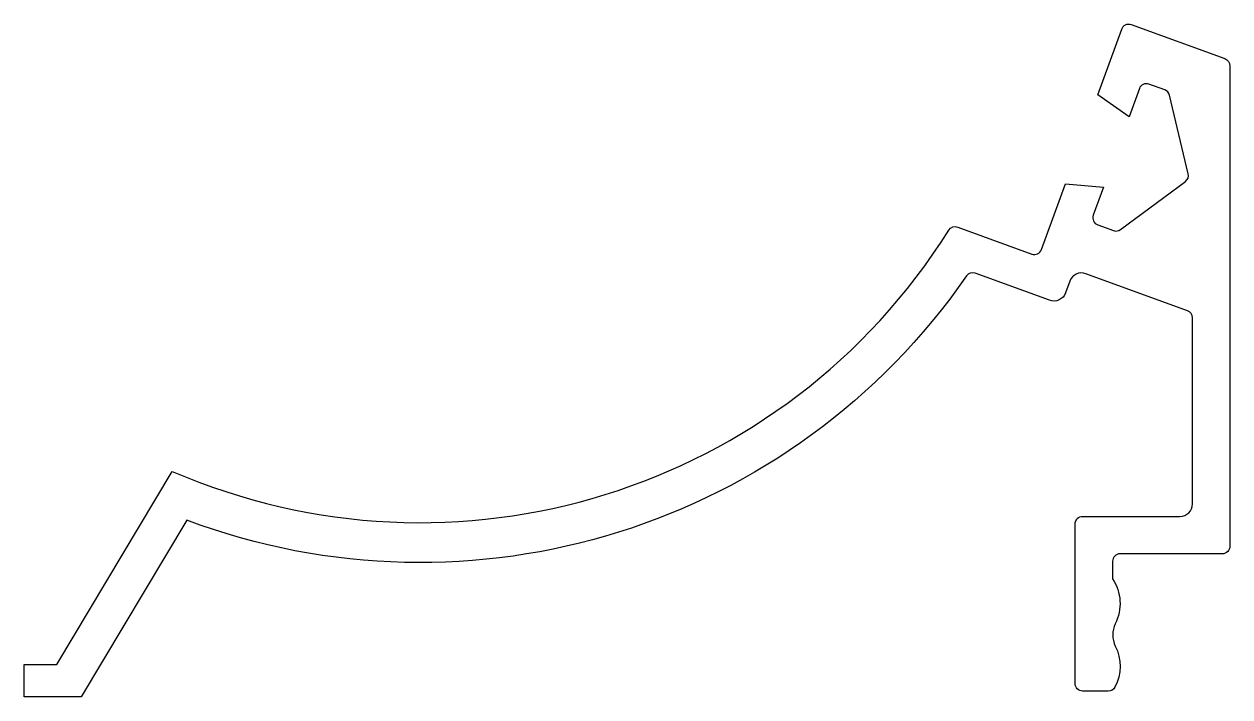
# Model space of a CAD drawing. Extents: x 122.2 to 170.5, y 200.6 to 227.6.
import ezdxf

# ---------------------------------------------------------------- set-up
doc = ezdxf.new("R2010")
doc.units = 0
doc.header["$LTSCALE"] = 15
doc.layers.get('0').update_dxf_attribs({"linetype": 'CONTINUOUS'})

msp = doc.modelspace()

# ---------------------------------------------------------------- linework, layer by layer
at = {"color": 0, "linetype": 'BYBLOCK'}
msp.add_lwpolyline([(170.483, 225.888), (170.483, 206.635, -0.414214), (170.183, 206.335), (166.083, 206.335, 0.414214), (165.783, 206.035), (165.783, 205.335, -0.266753), (165.894, 203.529, 0.234049), (165.894, 202.641, -0.239304), (165.878, 200.996, -0.279739), (165.612, 200.835), (164.583, 200.835, -0.414214), (164.283, 201.135), (164.283, 207.535, -0.414214), (164.583, 207.835), (168.483, 207.835, 0.414214), (168.983, 208.335), (168.983, 215.793, 0.315299), (168.785, 216.075), (164.711, 217.557, 0.414214), (164.071, 217.259), (163.899, 216.789, -0.414214), (163.259, 216.49), (160.276, 217.575, 0.341195), (159.927, 217.464, -0.343987), (128.696, 207.681), (124.47, 200.604), (122.182, 200.604), (122.182, 201.904), (123.499, 201.904), (128.118, 209.639, 0.370401), (159.223, 219.303, -0.353666), (159.579, 219.425), (162.55, 218.344, 0.414214), (162.935, 218.523), (163.893, 221.158), (165.42, 221.024), (165.009, 219.897, 0.414214), (165.189, 219.512), (165.822, 219.282, 0.251904), (166.103, 219.323), (168.702, 221.25, 0.300438), (168.815, 221.56), (168.063, 224.708, 0.251904), (167.874, 224.92), (167.241, 225.15, 0.414214), (166.856, 224.971), (166.446, 223.843), (165.191, 224.722), (166.15, 227.356, -0.414214), (166.534, 227.536), (170.285, 226.17, -0.315299)], format="xyb", close=True, dxfattribs=at)

doc.saveas('drawing.dxf')
